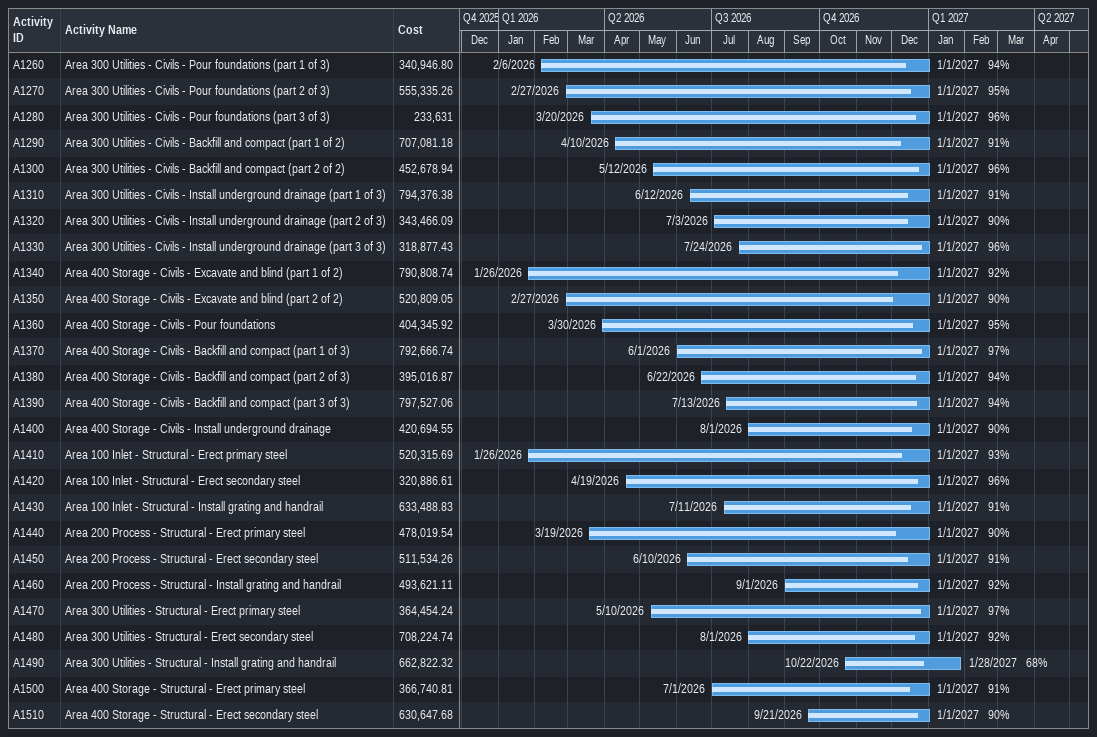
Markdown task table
| ID | Task | Start | Finish | % complete | Cost |
|---|---|---|---|---|---|
| A1260 | Area 300 Utilities - Civils - Pour foundations (part 1 of 3) | 2026-02-06 | 2027-01-01 | 94 | 340946.80 |
| A1270 | Area 300 Utilities - Civils - Pour foundations (part 2 of 3) | 2026-02-27 | 2027-01-01 | 95 | 555335.26 |
| A1280 | Area 300 Utilities - Civils - Pour foundations (part 3 of 3) | 2026-03-20 | 2027-01-01 | 96 | 233631 |
| A1290 | Area 300 Utilities - Civils - Backfill and compact (part 1 of 2) | 2026-04-10 | 2027-01-01 | 91 | 707081.18 |
| A1300 | Area 300 Utilities - Civils - Backfill and compact (part 2 of 2) | 2026-05-12 | 2027-01-01 | 96 | 452678.94 |
| A1310 | Area 300 Utilities - Civils - Install underground drainage (part 1 of 3) | 2026-06-12 | 2027-01-01 | 91 | 794376.38 |
| A1320 | Area 300 Utilities - Civils - Install underground drainage (part 2 of 3) | 2026-07-03 | 2027-01-01 | 90 | 343466.09 |
| A1330 | Area 300 Utilities - Civils - Install underground drainage (part 3 of 3) | 2026-07-24 | 2027-01-01 | 96 | 318877.43 |
| A1340 | Area 400 Storage - Civils - Excavate and blind (part 1 of 2) | 2026-01-26 | 2027-01-01 | 92 | 790808.74 |
| A1350 | Area 400 Storage - Civils - Excavate and blind (part 2 of 2) | 2026-02-27 | 2027-01-01 | 90 | 520809.05 |
| A1360 | Area 400 Storage - Civils - Pour foundations | 2026-03-30 | 2027-01-01 | 95 | 404345.92 |
| A1370 | Area 400 Storage - Civils - Backfill and compact (part 1 of 3) | 2026-06-01 | 2027-01-01 | 97 | 792666.74 |
| A1380 | Area 400 Storage - Civils - Backfill and compact (part 2 of 3) | 2026-06-22 | 2027-01-01 | 94 | 395016.87 |
| A1390 | Area 400 Storage - Civils - Backfill and compact (part 3 of 3) | 2026-07-13 | 2027-01-01 | 94 | 797527.06 |
| A1400 | Area 400 Storage - Civils - Install underground drainage | 2026-08-01 | 2027-01-01 | 90 | 420694.55 |
| A1410 | Area 100 Inlet - Structural - Erect primary steel | 2026-01-26 | 2027-01-01 | 93 | 520315.69 |
| A1420 | Area 100 Inlet - Structural - Erect secondary steel | 2026-04-19 | 2027-01-01 | 96 | 320886.61 |
| A1430 | Area 100 Inlet - Structural - Install grating and handrail | 2026-07-11 | 2027-01-01 | 91 | 633488.83 |
| A1440 | Area 200 Process - Structural - Erect primary steel | 2026-03-19 | 2027-01-01 | 90 | 478019.54 |
| A1450 | Area 200 Process - Structural - Erect secondary steel | 2026-06-10 | 2027-01-01 | 91 | 511534.26 |
| A1460 | Area 200 Process - Structural - Install grating and handrail | 2026-09-01 | 2027-01-01 | 92 | 493621.11 |
| A1470 | Area 300 Utilities - Structural - Erect primary steel | 2026-05-10 | 2027-01-01 | 97 | 364454.24 |
| A1480 | Area 300 Utilities - Structural - Erect secondary steel | 2026-08-01 | 2027-01-01 | 92 | 708224.74 |
| A1490 | Area 300 Utilities - Structural - Install grating and handrail | 2026-10-22 | 2027-01-28 | 68 | 662822.32 |
| A1500 | Area 400 Storage - Structural - Erect primary steel | 2026-07-01 | 2027-01-01 | 91 | 366740.81 |
| A1510 | Area 400 Storage - Structural - Erect secondary steel | 2026-09-21 | 2027-01-01 | 90 | 630647.68 |
